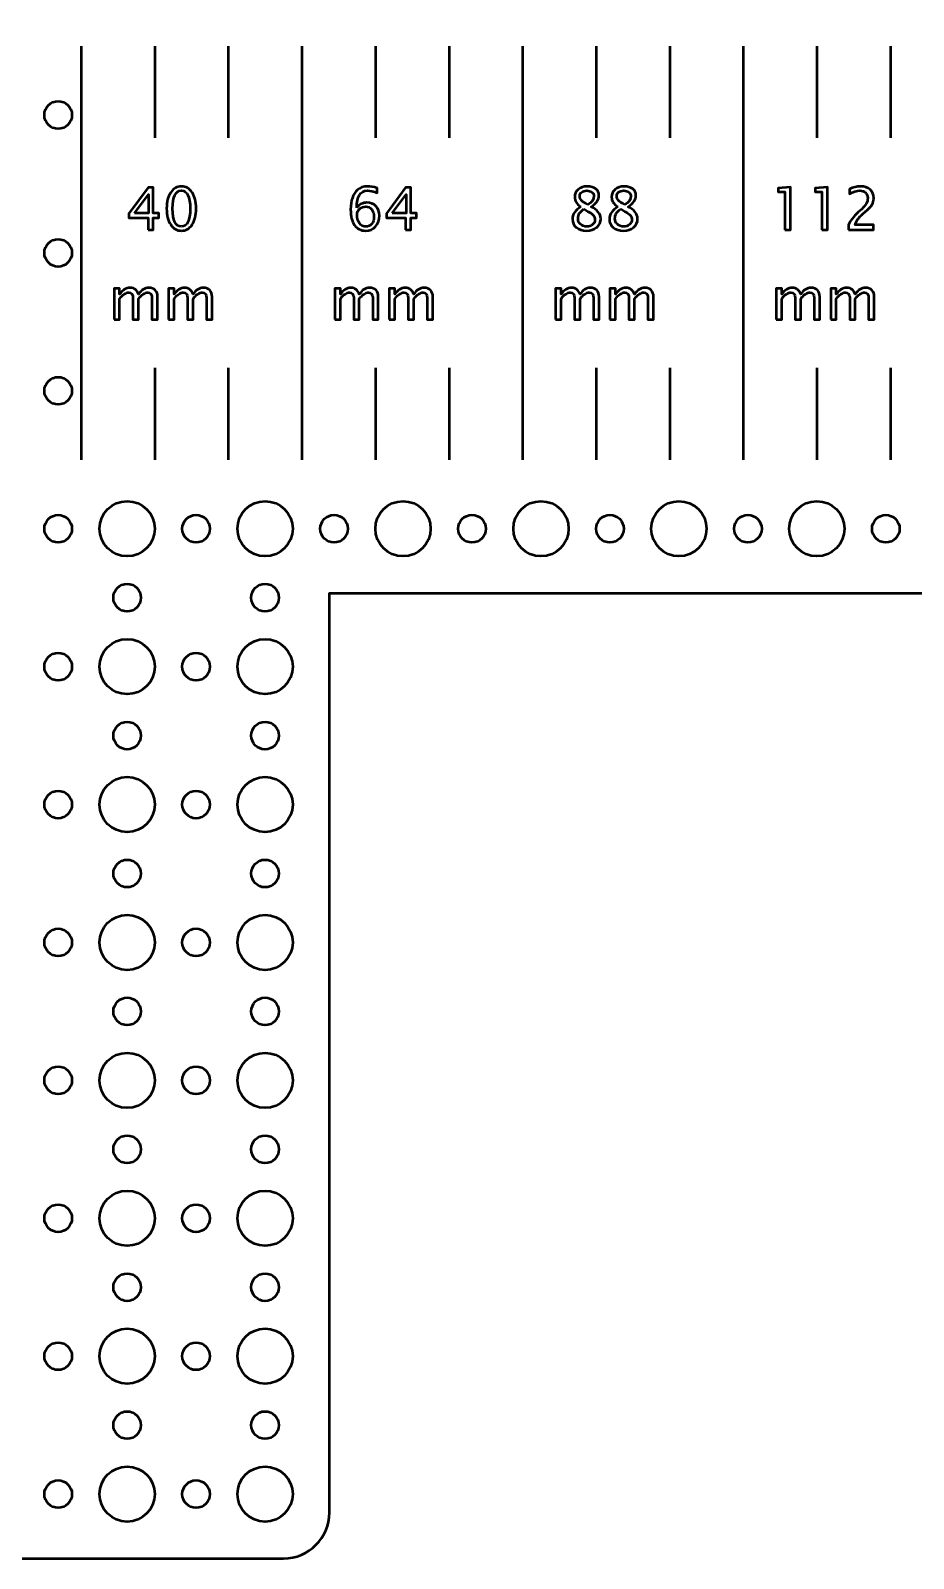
# Model space of a CAD drawing. Header units: centimetres. Extents: x -19.4 to 19.4, y -14.9 to 14.9.
# Drawn here: x -9.3 to 0.3, y -14.95 to 1.67 of the extents above; entities that cross this region are included whole.
import ezdxf

# ---------------------------------------------------------------- set-up
doc = ezdxf.new("R2010")
doc.units = ezdxf.units.CM
doc.header["$MEASUREMENT"] = 0
doc.layers.add('Layer 1', color=7, linetype='Continuous')

msp = doc.modelspace()

# ---------------------------------------------------------------- linework, layer by layer
at = {"layer": 'Layer 1', "lineweight": 53}
for centre, major_axis in [((-9, 0.75), (0, 0.15)), ((-9, -0.75), (0, 0.15)), ((-9, -2.25), (0, 0.15)), ((-8.24999, -3.75001), (0, 0.30001)), ((-6.74999, -3.75001), (0, 0.30001)), ((-5.24999, -3.75001), (0, 0.30001)), ((-3.74999, -3.75001), (0, 0.30001)), ((-2.24999, -3.75001), (0, 0.30001)), ((-0.74999, -3.75001), (0, 0.30001)), ((-9, -3.75), (0, 0.15)), ((-7.5, -3.75), (0, 0.15)), ((-6, -3.75), (0, 0.15)), ((-4.5, -3.75), (0, 0.15)), ((-3, -3.75), (0, 0.15)), ((-1.5, -3.75), (0, 0.15)), ((0, -3.75), (0, 0.15)), ((-8.25, -4.5), (0, 0.15)), ((-6.75, -4.5), (0, 0.15)), ((-8.24999, -5.25001), (0, 0.30001)), ((-6.74999, -5.25001), (0, 0.30001)), ((-9, -5.25), (0, 0.15)), ((-7.5, -5.25), (0, 0.15)), ((-8.25, -6), (0, 0.15)), ((-6.75, -6), (0, 0.15)), ((-8.24999, -6.75001), (0, 0.30001)), ((-6.74999, -6.75001), (0, 0.30001)), ((-9, -6.75), (0, 0.15)), ((-7.5, -6.75), (0, 0.15)), ((-8.25, -7.5), (0, 0.15)), ((-6.75, -7.5), (0, 0.15)), ((-8.24999, -8.25001), (0, 0.30001)), ((-6.74999, -8.25001), (0, 0.30001)), ((-9, -8.25), (0, 0.15)), ((-7.5, -8.25), (0, 0.15)), ((-8.25, -9), (0, 0.15)), ((-6.75, -9), (0, 0.15)), ((-8.24999, -9.75001), (0, 0.30001)), ((-6.74999, -9.75001), (0, 0.30001)), ((-9, -9.75), (0, 0.15)), ((-7.5, -9.75), (0, 0.15)), ((-8.25, -10.5), (0, 0.15)), ((-6.75, -10.5), (0, 0.15)), ((-8.24999, -11.25001), (0, 0.30001)), ((-6.74999, -11.25001), (0, 0.30001)), ((-9, -11.25), (0, 0.15)), ((-7.5, -11.25), (0, 0.15)), ((-8.25, -12), (0, 0.15)), ((-6.75, -12), (0, 0.15)), ((-8.24999, -12.75001), (0, 0.30001)), ((-6.74999, -12.75001), (0, 0.30001)), ((-9, -12.75), (0, 0.15)), ((-7.5, -12.75), (0, 0.15)), ((-8.25, -13.5), (0, 0.15)), ((-6.75, -13.5), (0, 0.15)), ((-8.24999, -14.25001), (0, 0.30001)), ((-6.74999, -14.25001), (0, 0.30001)), ((-9, -14.25), (0, 0.15)), ((-7.5, -14.25), (0, 0.15))]:
    msp.add_ellipse(centre, major_axis=major_axis, ratio=1, dxfattribs=at)
msp.add_open_spline([(-18.95, -14.95), (-19.22614, -14.95), (-19.45, -14.72614), (-19.45, -14.45), (-19.45, -14.45), (-19.45, -14.45), (-19.45, 14.45), (-19.45, 14.45), (-19.45, 14.45), (-19.45, 14.72614), (-19.22614, 14.95), (-18.95, 14.95), (-18.95, 14.95), (-15.20782, 14.95), (-9.72204, 14.95), (-6.55, 14.95), (-6.55, 14.95), (-6.27386, 14.95), (-6.05, 14.72614), (-6.05, 14.45), (-6.05, 14.45), (-6.05, 14.45), (-6.05, 2.95), (-6.05, 2.95), (-6.05, 2.95), (-6.05, 2.95), (18.95, 2.95), (18.95, 2.95), (18.95, 2.95), (19.22614, 2.95), (19.45, 2.72614), (19.45, 2.45), (19.45, 2.45), (19.45, 2.45), (19.45, -3.95), (19.45, -3.95), (19.45, -3.95), (19.45, -4.22614), (19.22614, -4.45), (18.95, -4.45), (18.95, -4.45), (18.95, -4.45), (-6.05, -4.45), (-6.05, -4.45), (-6.05, -4.45), (-6.05, -4.45), (-6.05, -14.45), (-6.05, -14.45), (-6.05, -14.45), (-6.05, -14.72614), (-6.27386, -14.95), (-6.55, -14.95), (-6.55, -14.95), (-11.32775, -14.95), (-14.17225, -14.95), (-18.95, -14.95)], degree=3, knots=[0, 0, 0, 0, 0.06666667, 0.06666667, 0.06666667, 0.06666667, 0.13333333, 0.13333333, 0.13333333, 0.13333333, 0.2, 0.2, 0.2, 0.2, 0.26666667, 0.26666667, 0.26666667, 0.26666667, 0.33333333, 0.33333333, 0.33333333, 0.33333333, 0.4, 0.4, 0.4, 0.4, 0.46666667, 0.46666667, 0.46666667, 0.46666667, 0.53333333, 0.53333333, 0.53333333, 0.53333333, 0.6, 0.6, 0.6, 0.6, 0.66666667, 0.66666667, 0.66666667, 0.66666667, 0.73333333, 0.73333333, 0.73333333, 0.73333333, 0.8, 0.8, 0.8, 0.8, 0.86666667, 0.86666667, 0.86666667, 0.86666667, 1, 1, 1, 1], dxfattribs=at)
at = {"layer": 'Layer 1', "color": 5, "lineweight": 53}
for points in [[(-8.75, 1.5), (-8.75, 1.5), (-8.75, -3), (-8.75, -3)], [(-7.95, 1.5), (-7.95, 1.5), (-7.95, 0.5), (-7.95, 0.5)], [(-7.15, 1.5), (-7.15, 1.5), (-7.15, 0.5), (-7.15, 0.5)], [(-6.35, 1.5), (-6.35, 1.5), (-6.35, -3), (-6.35, -3)], [(-5.55, 1.5), (-5.55, 1.5), (-5.55, 0.5), (-5.55, 0.5)], [(-4.75, 1.5), (-4.75, 1.5), (-4.75, 0.5), (-4.75, 0.5)], [(-3.95, 1.5), (-3.95, 1.5), (-3.95, -3), (-3.95, -3)], [(-3.15, 1.5), (-3.15, 1.5), (-3.15, 0.5), (-3.15, 0.5)], [(-2.35, 1.5), (-2.35, 1.5), (-2.35, 0.5), (-2.35, 0.5)], [(-1.55, 1.5), (-1.55, 1.5), (-1.55, -3), (-1.55, -3)], [(-0.75, 1.5), (-0.75, 1.5), (-0.75, 0.5), (-0.75, 0.5)], [(0.05, 1.5), (0.05, 1.5), (0.05, 0.5), (0.05, 0.5)], [(-7.95, -2), (-7.95, -2), (-7.95, -3), (-7.95, -3)], [(-7.15, -2), (-7.15, -2), (-7.15, -3), (-7.15, -3)], [(-5.55, -2), (-5.55, -2), (-5.55, -3), (-5.55, -3)], [(-4.75, -2), (-4.75, -2), (-4.75, -3), (-4.75, -3)], [(-3.15, -2), (-3.15, -2), (-3.15, -3), (-3.15, -3)], [(-2.35, -2), (-2.35, -2), (-2.35, -3), (-2.35, -3)], [(-0.75, -2), (-0.75, -2), (-0.75, -3), (-0.75, -3)], [(0.05, -2), (0.05, -2), (0.05, -3), (0.05, -3)]]:
    msp.add_open_spline(points, degree=3, dxfattribs=at)
for points, knots in [([(-8.02282, -0.49738), (-8.02282, -0.49738), (-8.02282, -0.3672), (-8.02282, -0.3672), (-8.02282, -0.3672), (-8.02282, -0.3672), (-8.22983, -0.3672), (-8.22983, -0.3672), (-8.22983, -0.3672), (-8.22983, -0.3672), (-8.22983, -0.32085), (-8.22983, -0.32085), (-8.22983, -0.32085), (-8.22983, -0.32085), (-8.02282, -0.03827), (-8.02282, -0.03827), (-8.02282, -0.03827), (-8.02282, -0.03827), (-7.96567, -0.03827), (-7.96567, -0.03827), (-7.96567, -0.03827), (-7.96567, -0.03827), (-7.96567, -0.31704), (-7.96567, -0.31704), (-7.96567, -0.31704), (-7.96567, -0.31704), (-7.90408, -0.31704), (-7.90408, -0.31704), (-7.90408, -0.31704), (-7.90408, -0.31704), (-7.90408, -0.3672), (-7.90408, -0.3672), (-7.90408, -0.3672), (-7.90408, -0.3672), (-7.96567, -0.3672), (-7.96567, -0.3672), (-7.96567, -0.3672), (-7.96567, -0.3672), (-7.96567, -0.49738), (-7.96567, -0.49738), (-7.96567, -0.49738), (-7.96567, -0.49738), (-8.02282, -0.49738), (-8.02282, -0.49738)], [0, 0, 0, 0, 0.08333333, 0.08333333, 0.08333333, 0.08333333, 0.16666667, 0.16666667, 0.16666667, 0.16666667, 0.25, 0.25, 0.25, 0.25, 0.33333333, 0.33333333, 0.33333333, 0.33333333, 0.41666667, 0.41666667, 0.41666667, 0.41666667, 0.5, 0.5, 0.5, 0.5, 0.58333333, 0.58333333, 0.58333333, 0.58333333, 0.66666667, 0.66666667, 0.66666667, 0.66666667, 0.75, 0.75, 0.75, 0.75, 0.83333333, 0.83333333, 0.83333333, 0.83333333, 1, 1, 1, 1]), ([(-8.16962, -0.31704), (-8.16962, -0.31704), (-8.01901, -0.31704), (-8.01901, -0.31704), (-8.01901, -0.31704), (-8.01901, -0.31704), (-8.01901, -0.11363), (-8.01901, -0.11363), (-8.01901, -0.11363), (-8.01901, -0.11363), (-8.16962, -0.31704), (-8.16962, -0.31704)], [0, 0, 0, 0, 0.25, 0.25, 0.25, 0.25, 0.5, 0.5, 0.5, 0.5, 1, 1, 1, 1]), ([(-7.66003, -0.50881), (-7.70818, -0.50881), (-7.74702, -0.48669), (-7.77645, -0.44256), (-7.77645, -0.44256), (-7.80597, -0.39843), (-7.82068, -0.34022), (-7.82068, -0.26783), (-7.82068, -0.26783), (-7.82068, -0.19544), (-7.80597, -0.13723), (-7.77645, -0.0931), (-7.77645, -0.0931), (-7.74702, -0.04896), (-7.70818, -0.02684), (-7.66003, -0.02684), (-7.66003, -0.02684), (-7.61166, -0.02684), (-7.57282, -0.04886), (-7.5434, -0.09288), (-7.5434, -0.09288), (-7.51409, -0.13691), (-7.49937, -0.19523), (-7.49937, -0.26783), (-7.49937, -0.26783), (-7.49937, -0.34022), (-7.51409, -0.39843), (-7.5434, -0.44256), (-7.5434, -0.44256), (-7.57282, -0.48669), (-7.61166, -0.50881), (-7.66003, -0.50881)], [0, 0, 0, 0, 0.11111111, 0.11111111, 0.11111111, 0.11111111, 0.22222222, 0.22222222, 0.22222222, 0.22222222, 0.33333333, 0.33333333, 0.33333333, 0.33333333, 0.44444444, 0.44444444, 0.44444444, 0.44444444, 0.55555556, 0.55555556, 0.55555556, 0.55555556, 0.66666667, 0.66666667, 0.66666667, 0.66666667, 0.77777778, 0.77777778, 0.77777778, 0.77777778, 1, 1, 1, 1]), ([(-7.66014, -0.46309), (-7.59653, -0.46309), (-7.56478, -0.398), (-7.56478, -0.26783), (-7.56478, -0.26783), (-7.56478, -0.13765), (-7.59653, -0.07256), (-7.66014, -0.07256), (-7.66014, -0.07256), (-7.72353, -0.07256), (-7.75528, -0.13765), (-7.75528, -0.26783), (-7.75528, -0.26783), (-7.75528, -0.398), (-7.72353, -0.46309), (-7.66014, -0.46309)], [0, 0, 0, 0, 0.2, 0.2, 0.2, 0.2, 0.4, 0.4, 0.4, 0.4, 0.6, 0.6, 0.6, 0.6, 1, 1, 1, 1]), ([(-5.753, -0.25947), (-5.72379, -0.22168), (-5.68707, -0.20274), (-5.64283, -0.20274), (-5.64283, -0.20274), (-5.60272, -0.20274), (-5.56991, -0.21597), (-5.5443, -0.24253), (-5.5443, -0.24253), (-5.51879, -0.2691), (-5.50598, -0.30318), (-5.50598, -0.34477), (-5.50598, -0.34477), (-5.50598, -0.3925), (-5.52027, -0.43176), (-5.54895, -0.46256), (-5.54895, -0.46256), (-5.57763, -0.49336), (-5.61404, -0.50881), (-5.65838, -0.50881), (-5.65838, -0.50881), (-5.70876, -0.50881), (-5.74834, -0.48838), (-5.77681, -0.44764), (-5.77681, -0.44764), (-5.80539, -0.40679), (-5.81967, -0.35027), (-5.81967, -0.2782), (-5.81967, -0.2782), (-5.81967, -0.18104), (-5.7947, -0.10982), (-5.74485, -0.06431), (-5.74485, -0.06431), (-5.71776, -0.03933), (-5.68029, -0.02684), (-5.63256, -0.02684), (-5.63256, -0.02684), (-5.60483, -0.02684), (-5.57044, -0.03256), (-5.52948, -0.04399), (-5.52948, -0.04399), (-5.52948, -0.04399), (-5.52948, -0.09733), (-5.52948, -0.09733), (-5.52948, -0.09733), (-5.57277, -0.08082), (-5.60833, -0.07256), (-5.63627, -0.07256), (-5.63627, -0.07256), (-5.71405, -0.07256), (-5.753, -0.1349), (-5.753, -0.25947)], [0, 0, 0, 0, 0.07142857, 0.07142857, 0.07142857, 0.07142857, 0.14285714, 0.14285714, 0.14285714, 0.14285714, 0.21428571, 0.21428571, 0.21428571, 0.21428571, 0.28571429, 0.28571429, 0.28571429, 0.28571429, 0.35714286, 0.35714286, 0.35714286, 0.35714286, 0.42857143, 0.42857143, 0.42857143, 0.42857143, 0.5, 0.5, 0.5, 0.5, 0.57142857, 0.57142857, 0.57142857, 0.57142857, 0.64285714, 0.64285714, 0.64285714, 0.64285714, 0.71428571, 0.71428571, 0.71428571, 0.71428571, 0.78571429, 0.78571429, 0.78571429, 0.78571429, 0.85714286, 0.85714286, 0.85714286, 0.85714286, 1, 1, 1, 1]), ([(-5.22129, -0.49738), (-5.22129, -0.49738), (-5.22129, -0.3672), (-5.22129, -0.3672), (-5.22129, -0.3672), (-5.22129, -0.3672), (-5.4283, -0.3672), (-5.4283, -0.3672), (-5.4283, -0.3672), (-5.4283, -0.3672), (-5.4283, -0.32085), (-5.4283, -0.32085), (-5.4283, -0.32085), (-5.4283, -0.32085), (-5.22129, -0.03827), (-5.22129, -0.03827), (-5.22129, -0.03827), (-5.22129, -0.03827), (-5.16414, -0.03827), (-5.16414, -0.03827), (-5.16414, -0.03827), (-5.16414, -0.03827), (-5.16414, -0.31704), (-5.16414, -0.31704), (-5.16414, -0.31704), (-5.16414, -0.31704), (-5.10255, -0.31704), (-5.10255, -0.31704), (-5.10255, -0.31704), (-5.10255, -0.31704), (-5.10255, -0.3672), (-5.10255, -0.3672), (-5.10255, -0.3672), (-5.10255, -0.3672), (-5.16414, -0.3672), (-5.16414, -0.3672), (-5.16414, -0.3672), (-5.16414, -0.3672), (-5.16414, -0.49738), (-5.16414, -0.49738), (-5.16414, -0.49738), (-5.16414, -0.49738), (-5.22129, -0.49738), (-5.22129, -0.49738)], [0, 0, 0, 0, 0.08333333, 0.08333333, 0.08333333, 0.08333333, 0.16666667, 0.16666667, 0.16666667, 0.16666667, 0.25, 0.25, 0.25, 0.25, 0.33333333, 0.33333333, 0.33333333, 0.33333333, 0.41666667, 0.41666667, 0.41666667, 0.41666667, 0.5, 0.5, 0.5, 0.5, 0.58333333, 0.58333333, 0.58333333, 0.58333333, 0.66666667, 0.66666667, 0.66666667, 0.66666667, 0.75, 0.75, 0.75, 0.75, 0.83333333, 0.83333333, 0.83333333, 0.83333333, 1, 1, 1, 1]), ([(-5.36809, -0.31704), (-5.36809, -0.31704), (-5.21748, -0.31704), (-5.21748, -0.31704), (-5.21748, -0.31704), (-5.21748, -0.31704), (-5.21748, -0.11363), (-5.21748, -0.11363), (-5.21748, -0.11363), (-5.21748, -0.11363), (-5.36809, -0.31704), (-5.36809, -0.31704)], [0, 0, 0, 0, 0.25, 0.25, 0.25, 0.25, 0.5, 0.5, 0.5, 0.5, 1, 1, 1, 1]), ([(-3.31617, -0.24751), (-3.34136, -0.22994), (-3.35893, -0.21364), (-3.36877, -0.19851), (-3.36877, -0.19851), (-3.37861, -0.18348), (-3.38348, -0.16527), (-3.38348, -0.144), (-3.38348, -0.144), (-3.38348, -0.10929), (-3.37078, -0.08103), (-3.34549, -0.05934), (-3.34549, -0.05934), (-3.32009, -0.03764), (-3.28696, -0.02684), (-3.24611, -0.02684), (-3.24611, -0.02684), (-3.20843, -0.02684), (-3.17785, -0.03605), (-3.15446, -0.05447), (-3.15446, -0.05447), (-3.13107, -0.07278), (-3.11932, -0.09669), (-3.11932, -0.12601), (-3.11932, -0.12601), (-3.11932, -0.17046), (-3.14779, -0.21099), (-3.20462, -0.24751), (-3.20462, -0.24751), (-3.13551, -0.28137), (-3.1009, -0.32508), (-3.1009, -0.37863), (-3.1009, -0.37863), (-3.1009, -0.41684), (-3.1154, -0.44806), (-3.1443, -0.4724), (-3.1443, -0.4724), (-3.17319, -0.49664), (-3.21034, -0.50881), (-3.25584, -0.50881), (-3.25584, -0.50881), (-3.30125, -0.50881), (-3.33787, -0.49738), (-3.36581, -0.47452), (-3.36581, -0.47452), (-3.39364, -0.45177), (-3.40761, -0.42171), (-3.40761, -0.38456), (-3.40761, -0.38456), (-3.40761, -0.32953), (-3.37713, -0.28391), (-3.31617, -0.24751)], [0, 0, 0, 0, 0.07142857, 0.07142857, 0.07142857, 0.07142857, 0.14285714, 0.14285714, 0.14285714, 0.14285714, 0.21428571, 0.21428571, 0.21428571, 0.21428571, 0.28571429, 0.28571429, 0.28571429, 0.28571429, 0.35714286, 0.35714286, 0.35714286, 0.35714286, 0.42857143, 0.42857143, 0.42857143, 0.42857143, 0.5, 0.5, 0.5, 0.5, 0.57142857, 0.57142857, 0.57142857, 0.57142857, 0.64285714, 0.64285714, 0.64285714, 0.64285714, 0.71428571, 0.71428571, 0.71428571, 0.71428571, 0.78571429, 0.78571429, 0.78571429, 0.78571429, 0.85714286, 0.85714286, 0.85714286, 0.85714286, 1, 1, 1, 1]), ([(-3.2387, -0.22835), (-3.19594, -0.20009), (-3.17456, -0.16877), (-3.17456, -0.13416), (-3.17456, -0.13416), (-3.17456, -0.11564), (-3.18176, -0.10082), (-3.19605, -0.0895), (-3.19605, -0.0895), (-3.21044, -0.07817), (-3.22917, -0.07256), (-3.25235, -0.07256), (-3.25235, -0.07256), (-3.27479, -0.07256), (-3.2931, -0.07807), (-3.30717, -0.08918), (-3.30717, -0.08918), (-3.32125, -0.10029), (-3.32823, -0.11458), (-3.32823, -0.13225), (-3.32823, -0.13225), (-3.32823, -0.1494), (-3.32188, -0.16485), (-3.30918, -0.17861), (-3.30918, -0.17861), (-3.29648, -0.19226), (-3.27299, -0.20888), (-3.2387, -0.22835)], [0, 0, 0, 0, 0.125, 0.125, 0.125, 0.125, 0.25, 0.25, 0.25, 0.25, 0.375, 0.375, 0.375, 0.375, 0.5, 0.5, 0.5, 0.5, 0.625, 0.625, 0.625, 0.625, 0.75, 0.75, 0.75, 0.75, 1, 1, 1, 1]), ([(-2.91464, -0.24751), (-2.93983, -0.22994), (-2.9574, -0.21364), (-2.96724, -0.19851), (-2.96724, -0.19851), (-2.97708, -0.18348), (-2.98195, -0.16527), (-2.98195, -0.144), (-2.98195, -0.144), (-2.98195, -0.10929), (-2.96925, -0.08103), (-2.94396, -0.05934), (-2.94396, -0.05934), (-2.91856, -0.03764), (-2.88543, -0.02684), (-2.84458, -0.02684), (-2.84458, -0.02684), (-2.8069, -0.02684), (-2.77632, -0.03605), (-2.75293, -0.05447), (-2.75293, -0.05447), (-2.72954, -0.07278), (-2.71779, -0.09669), (-2.71779, -0.12601), (-2.71779, -0.12601), (-2.71779, -0.17046), (-2.74626, -0.21099), (-2.80309, -0.24751), (-2.80309, -0.24751), (-2.73398, -0.28137), (-2.69937, -0.32508), (-2.69937, -0.37863), (-2.69937, -0.37863), (-2.69937, -0.41684), (-2.71387, -0.44806), (-2.74277, -0.4724), (-2.74277, -0.4724), (-2.77166, -0.49664), (-2.80881, -0.50881), (-2.85431, -0.50881), (-2.85431, -0.50881), (-2.89972, -0.50881), (-2.93634, -0.49738), (-2.96428, -0.47452), (-2.96428, -0.47452), (-2.99211, -0.45177), (-3.00608, -0.42171), (-3.00608, -0.38456), (-3.00608, -0.38456), (-3.00608, -0.32953), (-2.9756, -0.28391), (-2.91464, -0.24751)], [0, 0, 0, 0, 0.07142857, 0.07142857, 0.07142857, 0.07142857, 0.14285714, 0.14285714, 0.14285714, 0.14285714, 0.21428571, 0.21428571, 0.21428571, 0.21428571, 0.28571429, 0.28571429, 0.28571429, 0.28571429, 0.35714286, 0.35714286, 0.35714286, 0.35714286, 0.42857143, 0.42857143, 0.42857143, 0.42857143, 0.5, 0.5, 0.5, 0.5, 0.57142857, 0.57142857, 0.57142857, 0.57142857, 0.64285714, 0.64285714, 0.64285714, 0.64285714, 0.71428571, 0.71428571, 0.71428571, 0.71428571, 0.78571429, 0.78571429, 0.78571429, 0.78571429, 0.85714286, 0.85714286, 0.85714286, 0.85714286, 1, 1, 1, 1]), ([(-2.83717, -0.22835), (-2.79441, -0.20009), (-2.77303, -0.16877), (-2.77303, -0.13416), (-2.77303, -0.13416), (-2.77303, -0.11564), (-2.78023, -0.10082), (-2.79452, -0.0895), (-2.79452, -0.0895), (-2.80891, -0.07817), (-2.82764, -0.07256), (-2.85082, -0.07256), (-2.85082, -0.07256), (-2.87326, -0.07256), (-2.89157, -0.07807), (-2.90564, -0.08918), (-2.90564, -0.08918), (-2.91972, -0.10029), (-2.9267, -0.11458), (-2.9267, -0.13225), (-2.9267, -0.13225), (-2.9267, -0.1494), (-2.92035, -0.16485), (-2.90765, -0.17861), (-2.90765, -0.17861), (-2.89495, -0.19226), (-2.87146, -0.20888), (-2.83717, -0.22835)], [0, 0, 0, 0, 0.125, 0.125, 0.125, 0.125, 0.25, 0.25, 0.25, 0.25, 0.375, 0.375, 0.375, 0.375, 0.5, 0.5, 0.5, 0.5, 0.625, 0.625, 0.625, 0.625, 0.75, 0.75, 0.75, 0.75, 1, 1, 1, 1]), ([(-1.09662, -0.49738), (-1.09662, -0.49738), (-1.09662, -0.08399), (-1.09662, -0.08399), (-1.09662, -0.08399), (-1.09662, -0.08399), (-1.16964, -0.08399), (-1.16964, -0.08399), (-1.16964, -0.08399), (-1.16964, -0.08399), (-1.16964, -0.04589), (-1.16964, -0.04589), (-1.16964, -0.04589), (-1.16964, -0.04589), (-1.03566, -0.03446), (-1.03566, -0.03446), (-1.03566, -0.03446), (-1.03566, -0.03446), (-1.03566, -0.49738), (-1.03566, -0.49738), (-1.03566, -0.49738), (-1.03566, -0.49738), (-1.09662, -0.49738), (-1.09662, -0.49738)], [0, 0, 0, 0, 0.14285714, 0.14285714, 0.14285714, 0.14285714, 0.28571429, 0.28571429, 0.28571429, 0.28571429, 0.42857143, 0.42857143, 0.42857143, 0.42857143, 0.57142857, 0.57142857, 0.57142857, 0.57142857, 0.71428571, 0.71428571, 0.71428571, 0.71428571, 1, 1, 1, 1]), ([(-0.69509, -0.49738), (-0.69509, -0.49738), (-0.69509, -0.08399), (-0.69509, -0.08399), (-0.69509, -0.08399), (-0.69509, -0.08399), (-0.76811, -0.08399), (-0.76811, -0.08399), (-0.76811, -0.08399), (-0.76811, -0.08399), (-0.76811, -0.04589), (-0.76811, -0.04589), (-0.76811, -0.04589), (-0.76811, -0.04589), (-0.63413, -0.03446), (-0.63413, -0.03446), (-0.63413, -0.03446), (-0.63413, -0.03446), (-0.63413, -0.49738), (-0.63413, -0.49738), (-0.63413, -0.49738), (-0.63413, -0.49738), (-0.69509, -0.49738), (-0.69509, -0.49738)], [0, 0, 0, 0, 0.14285714, 0.14285714, 0.14285714, 0.14285714, 0.28571429, 0.28571429, 0.28571429, 0.28571429, 0.42857143, 0.42857143, 0.42857143, 0.42857143, 0.57142857, 0.57142857, 0.57142857, 0.57142857, 0.71428571, 0.71428571, 0.71428571, 0.71428571, 1, 1, 1, 1]), ([(-0.40722, -0.49738), (-0.40722, -0.49738), (-0.40722, -0.44404), (-0.40722, -0.44404), (-0.40722, -0.44404), (-0.38944, -0.40245), (-0.35357, -0.35704), (-0.29949, -0.30804), (-0.29949, -0.30804), (-0.29949, -0.30804), (-0.26456, -0.27672), (-0.26456, -0.27672), (-0.26456, -0.27672), (-0.21958, -0.23587), (-0.19704, -0.19544), (-0.19704, -0.15522), (-0.19704, -0.15522), (-0.19704, -0.1295), (-0.20477, -0.10939), (-0.22011, -0.09468), (-0.22011, -0.09468), (-0.23546, -0.07997), (-0.25673, -0.07256), (-0.28372, -0.07256), (-0.28372, -0.07256), (-0.31526, -0.07256), (-0.35261, -0.08463), (-0.39579, -0.10876), (-0.39579, -0.10876), (-0.39579, -0.10876), (-0.39579, -0.05542), (-0.39579, -0.05542), (-0.39579, -0.05542), (-0.35505, -0.03637), (-0.31451, -0.02684), (-0.27409, -0.02684), (-0.27409, -0.02684), (-0.23112, -0.02684), (-0.19662, -0.03838), (-0.17058, -0.06156), (-0.17058, -0.06156), (-0.14465, -0.08474), (-0.13163, -0.11543), (-0.13163, -0.15374), (-0.13163, -0.15374), (-0.13163, -0.18126), (-0.1382, -0.2057), (-0.15132, -0.22698), (-0.15132, -0.22698), (-0.16455, -0.24835), (-0.189, -0.27418), (-0.22487, -0.30466), (-0.22487, -0.30466), (-0.22487, -0.30466), (-0.24847, -0.32477), (-0.24847, -0.32477), (-0.24847, -0.32477), (-0.29758, -0.36636), (-0.32594, -0.40615), (-0.33356, -0.44404), (-0.33356, -0.44404), (-0.33356, -0.44404), (-0.13354, -0.44404), (-0.13354, -0.44404), (-0.13354, -0.44404), (-0.13354, -0.44404), (-0.13354, -0.49738), (-0.13354, -0.49738), (-0.13354, -0.49738), (-0.13354, -0.49738), (-0.40722, -0.49738), (-0.40722, -0.49738)], [0, 0, 0, 0, 0.05263158, 0.05263158, 0.05263158, 0.05263158, 0.10526316, 0.10526316, 0.10526316, 0.10526316, 0.15789474, 0.15789474, 0.15789474, 0.15789474, 0.21052632, 0.21052632, 0.21052632, 0.21052632, 0.26315789, 0.26315789, 0.26315789, 0.26315789, 0.31578947, 0.31578947, 0.31578947, 0.31578947, 0.36842105, 0.36842105, 0.36842105, 0.36842105, 0.42105263, 0.42105263, 0.42105263, 0.42105263, 0.47368421, 0.47368421, 0.47368421, 0.47368421, 0.52631579, 0.52631579, 0.52631579, 0.52631579, 0.57894737, 0.57894737, 0.57894737, 0.57894737, 0.63157895, 0.63157895, 0.63157895, 0.63157895, 0.68421053, 0.68421053, 0.68421053, 0.68421053, 0.73684211, 0.73684211, 0.73684211, 0.73684211, 0.78947368, 0.78947368, 0.78947368, 0.78947368, 0.84210526, 0.84210526, 0.84210526, 0.84210526, 0.89473684, 0.89473684, 0.89473684, 0.89473684, 1, 1, 1, 1]), ([(-5.56694, -0.35683), (-5.56694, -0.32286), (-5.57478, -0.29598), (-5.59055, -0.27619), (-5.59055, -0.27619), (-5.60631, -0.2564), (-5.6279, -0.24655), (-5.65532, -0.24655), (-5.65532, -0.24655), (-5.68146, -0.24655), (-5.70379, -0.25523), (-5.72241, -0.2727), (-5.72241, -0.2727), (-5.74115, -0.29005), (-5.75046, -0.31101), (-5.75046, -0.33545), (-5.75046, -0.33545), (-5.75046, -0.37398), (-5.74157, -0.40488), (-5.7239, -0.42816), (-5.7239, -0.42816), (-5.70612, -0.45145), (-5.68262, -0.46309), (-5.65341, -0.46309), (-5.65341, -0.46309), (-5.62685, -0.46309), (-5.60579, -0.45356), (-5.59023, -0.43451), (-5.59023, -0.43451), (-5.57467, -0.41546), (-5.56694, -0.38954), (-5.56694, -0.35683)], [0, 0, 0, 0, 0.11111111, 0.11111111, 0.11111111, 0.11111111, 0.22222222, 0.22222222, 0.22222222, 0.22222222, 0.33333333, 0.33333333, 0.33333333, 0.33333333, 0.44444444, 0.44444444, 0.44444444, 0.44444444, 0.55555556, 0.55555556, 0.55555556, 0.55555556, 0.66666667, 0.66666667, 0.66666667, 0.66666667, 0.77777778, 0.77777778, 0.77777778, 0.77777778, 1, 1, 1, 1]), ([(-3.28294, -0.27227), (-3.3077, -0.29132), (-3.32453, -0.30794), (-3.33342, -0.32212), (-3.33342, -0.32212), (-3.3422, -0.3363), (-3.34665, -0.35387), (-3.34665, -0.37504), (-3.34665, -0.37504), (-3.34665, -0.40128), (-3.33818, -0.42256), (-3.32114, -0.43875), (-3.32114, -0.43875), (-3.3041, -0.45494), (-3.28177, -0.46309), (-3.25394, -0.46309), (-3.25394, -0.46309), (-3.22716, -0.46309), (-3.20536, -0.45621), (-3.18853, -0.44235), (-3.18853, -0.44235), (-3.1716, -0.42848), (-3.16313, -0.41049), (-3.16313, -0.38837), (-3.16313, -0.38837), (-3.16313, -0.37059), (-3.16832, -0.35546), (-3.1788, -0.34318), (-3.1788, -0.34318), (-3.18928, -0.3309), (-3.20949, -0.31588), (-3.23944, -0.2981), (-3.23944, -0.2981), (-3.23944, -0.2981), (-3.28294, -0.27227), (-3.28294, -0.27227)], [0, 0, 0, 0, 0.1, 0.1, 0.1, 0.1, 0.2, 0.2, 0.2, 0.2, 0.3, 0.3, 0.3, 0.3, 0.4, 0.4, 0.4, 0.4, 0.5, 0.5, 0.5, 0.5, 0.6, 0.6, 0.6, 0.6, 0.7, 0.7, 0.7, 0.7, 0.8, 0.8, 0.8, 0.8, 1, 1, 1, 1]), ([(-2.88141, -0.27227), (-2.90617, -0.29132), (-2.923, -0.30794), (-2.93189, -0.32212), (-2.93189, -0.32212), (-2.94067, -0.3363), (-2.94512, -0.35387), (-2.94512, -0.37504), (-2.94512, -0.37504), (-2.94512, -0.40128), (-2.93665, -0.42256), (-2.91961, -0.43875), (-2.91961, -0.43875), (-2.90257, -0.45494), (-2.88024, -0.46309), (-2.85241, -0.46309), (-2.85241, -0.46309), (-2.82563, -0.46309), (-2.80383, -0.45621), (-2.787, -0.44235), (-2.787, -0.44235), (-2.77007, -0.42848), (-2.7616, -0.41049), (-2.7616, -0.38837), (-2.7616, -0.38837), (-2.7616, -0.37059), (-2.76679, -0.35546), (-2.77727, -0.34318), (-2.77727, -0.34318), (-2.78775, -0.3309), (-2.80796, -0.31588), (-2.83791, -0.2981), (-2.83791, -0.2981), (-2.83791, -0.2981), (-2.88141, -0.27227), (-2.88141, -0.27227)], [0, 0, 0, 0, 0.1, 0.1, 0.1, 0.1, 0.2, 0.2, 0.2, 0.2, 0.3, 0.3, 0.3, 0.3, 0.4, 0.4, 0.4, 0.4, 0.5, 0.5, 0.5, 0.5, 0.6, 0.6, 0.6, 0.6, 0.7, 0.7, 0.7, 0.7, 0.8, 0.8, 0.8, 0.8, 1, 1, 1, 1]), ([(-8.39261, -1.47316), (-8.39261, -1.47316), (-8.39261, -1.13661), (-8.39261, -1.13661), (-8.39261, -1.13661), (-8.39261, -1.13661), (-8.33165, -1.13661), (-8.33165, -1.13661), (-8.33165, -1.13661), (-8.33165, -1.13661), (-8.33165, -1.20022), (-8.33165, -1.20022), (-8.33165, -1.20022), (-8.30191, -1.15312), (-8.26381, -1.12962), (-8.21714, -1.12962), (-8.21714, -1.12962), (-8.17216, -1.12962), (-8.14157, -1.15312), (-8.12527, -1.20022), (-8.12527, -1.20022), (-8.09638, -1.1527), (-8.05871, -1.12899), (-8.01246, -1.12899), (-8.01246, -1.12899), (-7.98293, -1.12899), (-7.95996, -1.13767), (-7.94356, -1.15513), (-7.94356, -1.15513), (-7.92715, -1.17259), (-7.9189, -1.19704), (-7.9189, -1.22847), (-7.9189, -1.22847), (-7.9189, -1.22847), (-7.9189, -1.47316), (-7.9189, -1.47316), (-7.9189, -1.47316), (-7.9189, -1.47316), (-7.97986, -1.47316), (-7.97986, -1.47316), (-7.97986, -1.47316), (-7.97986, -1.47316), (-7.97986, -1.23853), (-7.97986, -1.23853), (-7.97986, -1.23853), (-7.97986, -1.20022), (-7.9951, -1.18106), (-8.02558, -1.18106), (-8.02558, -1.18106), (-8.05722, -1.18106), (-8.09046, -1.20339), (-8.12527, -1.24816), (-8.12527, -1.24816), (-8.12527, -1.24816), (-8.12527, -1.47316), (-8.12527, -1.47316), (-8.12527, -1.47316), (-8.12527, -1.47316), (-8.18623, -1.47316), (-8.18623, -1.47316), (-8.18623, -1.47316), (-8.18623, -1.47316), (-8.18623, -1.23832), (-8.18623, -1.23832), (-8.18623, -1.23832), (-8.18623, -1.19969), (-8.20169, -1.18042), (-8.2327, -1.18042), (-8.2327, -1.18042), (-8.26349, -1.18042), (-8.29651, -1.20286), (-8.33165, -1.24784), (-8.33165, -1.24784), (-8.33165, -1.24784), (-8.33165, -1.47316), (-8.33165, -1.47316), (-8.33165, -1.47316), (-8.33165, -1.47316), (-8.39261, -1.47316), (-8.39261, -1.47316)], [0, 0, 0, 0, 0.04761905, 0.04761905, 0.04761905, 0.04761905, 0.0952381, 0.0952381, 0.0952381, 0.0952381, 0.14285714, 0.14285714, 0.14285714, 0.14285714, 0.19047619, 0.19047619, 0.19047619, 0.19047619, 0.23809524, 0.23809524, 0.23809524, 0.23809524, 0.28571429, 0.28571429, 0.28571429, 0.28571429, 0.33333333, 0.33333333, 0.33333333, 0.33333333, 0.38095238, 0.38095238, 0.38095238, 0.38095238, 0.42857143, 0.42857143, 0.42857143, 0.42857143, 0.47619048, 0.47619048, 0.47619048, 0.47619048, 0.52380952, 0.52380952, 0.52380952, 0.52380952, 0.57142857, 0.57142857, 0.57142857, 0.57142857, 0.61904762, 0.61904762, 0.61904762, 0.61904762, 0.66666667, 0.66666667, 0.66666667, 0.66666667, 0.71428571, 0.71428571, 0.71428571, 0.71428571, 0.76190476, 0.76190476, 0.76190476, 0.76190476, 0.80952381, 0.80952381, 0.80952381, 0.80952381, 0.85714286, 0.85714286, 0.85714286, 0.85714286, 0.9047619, 0.9047619, 0.9047619, 0.9047619, 1, 1, 1, 1]), ([(-7.79973, -1.47316), (-7.79973, -1.47316), (-7.79973, -1.13661), (-7.79973, -1.13661), (-7.79973, -1.13661), (-7.79973, -1.13661), (-7.73877, -1.13661), (-7.73877, -1.13661), (-7.73877, -1.13661), (-7.73877, -1.13661), (-7.73877, -1.20022), (-7.73877, -1.20022), (-7.73877, -1.20022), (-7.70903, -1.15312), (-7.67093, -1.12962), (-7.62426, -1.12962), (-7.62426, -1.12962), (-7.57928, -1.12962), (-7.54869, -1.15312), (-7.53239, -1.20022), (-7.53239, -1.20022), (-7.5035, -1.1527), (-7.46583, -1.12899), (-7.41958, -1.12899), (-7.41958, -1.12899), (-7.39005, -1.12899), (-7.36708, -1.13767), (-7.35068, -1.15513), (-7.35068, -1.15513), (-7.33427, -1.17259), (-7.32602, -1.19704), (-7.32602, -1.22847), (-7.32602, -1.22847), (-7.32602, -1.22847), (-7.32602, -1.47316), (-7.32602, -1.47316), (-7.32602, -1.47316), (-7.32602, -1.47316), (-7.38698, -1.47316), (-7.38698, -1.47316), (-7.38698, -1.47316), (-7.38698, -1.47316), (-7.38698, -1.23853), (-7.38698, -1.23853), (-7.38698, -1.23853), (-7.38698, -1.20022), (-7.40222, -1.18106), (-7.4327, -1.18106), (-7.4327, -1.18106), (-7.46434, -1.18106), (-7.49758, -1.20339), (-7.53239, -1.24816), (-7.53239, -1.24816), (-7.53239, -1.24816), (-7.53239, -1.47316), (-7.53239, -1.47316), (-7.53239, -1.47316), (-7.53239, -1.47316), (-7.59335, -1.47316), (-7.59335, -1.47316), (-7.59335, -1.47316), (-7.59335, -1.47316), (-7.59335, -1.23832), (-7.59335, -1.23832), (-7.59335, -1.23832), (-7.59335, -1.19969), (-7.60881, -1.18042), (-7.63982, -1.18042), (-7.63982, -1.18042), (-7.67061, -1.18042), (-7.70363, -1.20286), (-7.73877, -1.24784), (-7.73877, -1.24784), (-7.73877, -1.24784), (-7.73877, -1.47316), (-7.73877, -1.47316), (-7.73877, -1.47316), (-7.73877, -1.47316), (-7.79973, -1.47316), (-7.79973, -1.47316)], [0, 0, 0, 0, 0.04761905, 0.04761905, 0.04761905, 0.04761905, 0.0952381, 0.0952381, 0.0952381, 0.0952381, 0.14285714, 0.14285714, 0.14285714, 0.14285714, 0.19047619, 0.19047619, 0.19047619, 0.19047619, 0.23809524, 0.23809524, 0.23809524, 0.23809524, 0.28571429, 0.28571429, 0.28571429, 0.28571429, 0.33333333, 0.33333333, 0.33333333, 0.33333333, 0.38095238, 0.38095238, 0.38095238, 0.38095238, 0.42857143, 0.42857143, 0.42857143, 0.42857143, 0.47619048, 0.47619048, 0.47619048, 0.47619048, 0.52380952, 0.52380952, 0.52380952, 0.52380952, 0.57142857, 0.57142857, 0.57142857, 0.57142857, 0.61904762, 0.61904762, 0.61904762, 0.61904762, 0.66666667, 0.66666667, 0.66666667, 0.66666667, 0.71428571, 0.71428571, 0.71428571, 0.71428571, 0.76190476, 0.76190476, 0.76190476, 0.76190476, 0.80952381, 0.80952381, 0.80952381, 0.80952381, 0.85714286, 0.85714286, 0.85714286, 0.85714286, 0.9047619, 0.9047619, 0.9047619, 0.9047619, 1, 1, 1, 1]), ([(-5.99261, -1.47316), (-5.99261, -1.47316), (-5.99261, -1.13661), (-5.99261, -1.13661), (-5.99261, -1.13661), (-5.99261, -1.13661), (-5.93165, -1.13661), (-5.93165, -1.13661), (-5.93165, -1.13661), (-5.93165, -1.13661), (-5.93165, -1.20022), (-5.93165, -1.20022), (-5.93165, -1.20022), (-5.90191, -1.15312), (-5.86381, -1.12962), (-5.81714, -1.12962), (-5.81714, -1.12962), (-5.77216, -1.12962), (-5.74157, -1.15312), (-5.72527, -1.20022), (-5.72527, -1.20022), (-5.69638, -1.1527), (-5.65871, -1.12899), (-5.61246, -1.12899), (-5.61246, -1.12899), (-5.58293, -1.12899), (-5.55996, -1.13767), (-5.54356, -1.15513), (-5.54356, -1.15513), (-5.52715, -1.17259), (-5.5189, -1.19704), (-5.5189, -1.22847), (-5.5189, -1.22847), (-5.5189, -1.22847), (-5.5189, -1.47316), (-5.5189, -1.47316), (-5.5189, -1.47316), (-5.5189, -1.47316), (-5.57986, -1.47316), (-5.57986, -1.47316), (-5.57986, -1.47316), (-5.57986, -1.47316), (-5.57986, -1.23853), (-5.57986, -1.23853), (-5.57986, -1.23853), (-5.57986, -1.20022), (-5.5951, -1.18106), (-5.62558, -1.18106), (-5.62558, -1.18106), (-5.65722, -1.18106), (-5.69046, -1.20339), (-5.72527, -1.24816), (-5.72527, -1.24816), (-5.72527, -1.24816), (-5.72527, -1.47316), (-5.72527, -1.47316), (-5.72527, -1.47316), (-5.72527, -1.47316), (-5.78623, -1.47316), (-5.78623, -1.47316), (-5.78623, -1.47316), (-5.78623, -1.47316), (-5.78623, -1.23832), (-5.78623, -1.23832), (-5.78623, -1.23832), (-5.78623, -1.19969), (-5.80169, -1.18042), (-5.8327, -1.18042), (-5.8327, -1.18042), (-5.86349, -1.18042), (-5.89651, -1.20286), (-5.93165, -1.24784), (-5.93165, -1.24784), (-5.93165, -1.24784), (-5.93165, -1.47316), (-5.93165, -1.47316), (-5.93165, -1.47316), (-5.93165, -1.47316), (-5.99261, -1.47316), (-5.99261, -1.47316)], [0, 0, 0, 0, 0.04761905, 0.04761905, 0.04761905, 0.04761905, 0.0952381, 0.0952381, 0.0952381, 0.0952381, 0.14285714, 0.14285714, 0.14285714, 0.14285714, 0.19047619, 0.19047619, 0.19047619, 0.19047619, 0.23809524, 0.23809524, 0.23809524, 0.23809524, 0.28571429, 0.28571429, 0.28571429, 0.28571429, 0.33333333, 0.33333333, 0.33333333, 0.33333333, 0.38095238, 0.38095238, 0.38095238, 0.38095238, 0.42857143, 0.42857143, 0.42857143, 0.42857143, 0.47619048, 0.47619048, 0.47619048, 0.47619048, 0.52380952, 0.52380952, 0.52380952, 0.52380952, 0.57142857, 0.57142857, 0.57142857, 0.57142857, 0.61904762, 0.61904762, 0.61904762, 0.61904762, 0.66666667, 0.66666667, 0.66666667, 0.66666667, 0.71428571, 0.71428571, 0.71428571, 0.71428571, 0.76190476, 0.76190476, 0.76190476, 0.76190476, 0.80952381, 0.80952381, 0.80952381, 0.80952381, 0.85714286, 0.85714286, 0.85714286, 0.85714286, 0.9047619, 0.9047619, 0.9047619, 0.9047619, 1, 1, 1, 1]), ([(-5.39973, -1.47316), (-5.39973, -1.47316), (-5.39973, -1.13661), (-5.39973, -1.13661), (-5.39973, -1.13661), (-5.39973, -1.13661), (-5.33877, -1.13661), (-5.33877, -1.13661), (-5.33877, -1.13661), (-5.33877, -1.13661), (-5.33877, -1.20022), (-5.33877, -1.20022), (-5.33877, -1.20022), (-5.30903, -1.15312), (-5.27093, -1.12962), (-5.22426, -1.12962), (-5.22426, -1.12962), (-5.17928, -1.12962), (-5.14869, -1.15312), (-5.13239, -1.20022), (-5.13239, -1.20022), (-5.1035, -1.1527), (-5.06583, -1.12899), (-5.01958, -1.12899), (-5.01958, -1.12899), (-4.99005, -1.12899), (-4.96708, -1.13767), (-4.95068, -1.15513), (-4.95068, -1.15513), (-4.93427, -1.17259), (-4.92602, -1.19704), (-4.92602, -1.22847), (-4.92602, -1.22847), (-4.92602, -1.22847), (-4.92602, -1.47316), (-4.92602, -1.47316), (-4.92602, -1.47316), (-4.92602, -1.47316), (-4.98698, -1.47316), (-4.98698, -1.47316), (-4.98698, -1.47316), (-4.98698, -1.47316), (-4.98698, -1.23853), (-4.98698, -1.23853), (-4.98698, -1.23853), (-4.98698, -1.20022), (-5.00222, -1.18106), (-5.0327, -1.18106), (-5.0327, -1.18106), (-5.06434, -1.18106), (-5.09758, -1.20339), (-5.13239, -1.24816), (-5.13239, -1.24816), (-5.13239, -1.24816), (-5.13239, -1.47316), (-5.13239, -1.47316), (-5.13239, -1.47316), (-5.13239, -1.47316), (-5.19335, -1.47316), (-5.19335, -1.47316), (-5.19335, -1.47316), (-5.19335, -1.47316), (-5.19335, -1.23832), (-5.19335, -1.23832), (-5.19335, -1.23832), (-5.19335, -1.19969), (-5.20881, -1.18042), (-5.23982, -1.18042), (-5.23982, -1.18042), (-5.27061, -1.18042), (-5.30363, -1.20286), (-5.33877, -1.24784), (-5.33877, -1.24784), (-5.33877, -1.24784), (-5.33877, -1.47316), (-5.33877, -1.47316), (-5.33877, -1.47316), (-5.33877, -1.47316), (-5.39973, -1.47316), (-5.39973, -1.47316)], [0, 0, 0, 0, 0.04761905, 0.04761905, 0.04761905, 0.04761905, 0.0952381, 0.0952381, 0.0952381, 0.0952381, 0.14285714, 0.14285714, 0.14285714, 0.14285714, 0.19047619, 0.19047619, 0.19047619, 0.19047619, 0.23809524, 0.23809524, 0.23809524, 0.23809524, 0.28571429, 0.28571429, 0.28571429, 0.28571429, 0.33333333, 0.33333333, 0.33333333, 0.33333333, 0.38095238, 0.38095238, 0.38095238, 0.38095238, 0.42857143, 0.42857143, 0.42857143, 0.42857143, 0.47619048, 0.47619048, 0.47619048, 0.47619048, 0.52380952, 0.52380952, 0.52380952, 0.52380952, 0.57142857, 0.57142857, 0.57142857, 0.57142857, 0.61904762, 0.61904762, 0.61904762, 0.61904762, 0.66666667, 0.66666667, 0.66666667, 0.66666667, 0.71428571, 0.71428571, 0.71428571, 0.71428571, 0.76190476, 0.76190476, 0.76190476, 0.76190476, 0.80952381, 0.80952381, 0.80952381, 0.80952381, 0.85714286, 0.85714286, 0.85714286, 0.85714286, 0.9047619, 0.9047619, 0.9047619, 0.9047619, 1, 1, 1, 1]), ([(-3.59261, -1.47316), (-3.59261, -1.47316), (-3.59261, -1.13661), (-3.59261, -1.13661), (-3.59261, -1.13661), (-3.59261, -1.13661), (-3.53165, -1.13661), (-3.53165, -1.13661), (-3.53165, -1.13661), (-3.53165, -1.13661), (-3.53165, -1.20022), (-3.53165, -1.20022), (-3.53165, -1.20022), (-3.50191, -1.15312), (-3.46381, -1.12962), (-3.41714, -1.12962), (-3.41714, -1.12962), (-3.37216, -1.12962), (-3.34157, -1.15312), (-3.32527, -1.20022), (-3.32527, -1.20022), (-3.29638, -1.1527), (-3.25871, -1.12899), (-3.21246, -1.12899), (-3.21246, -1.12899), (-3.18293, -1.12899), (-3.15996, -1.13767), (-3.14356, -1.15513), (-3.14356, -1.15513), (-3.12715, -1.17259), (-3.1189, -1.19704), (-3.1189, -1.22847), (-3.1189, -1.22847), (-3.1189, -1.22847), (-3.1189, -1.47316), (-3.1189, -1.47316), (-3.1189, -1.47316), (-3.1189, -1.47316), (-3.17986, -1.47316), (-3.17986, -1.47316), (-3.17986, -1.47316), (-3.17986, -1.47316), (-3.17986, -1.23853), (-3.17986, -1.23853), (-3.17986, -1.23853), (-3.17986, -1.20022), (-3.1951, -1.18106), (-3.22558, -1.18106), (-3.22558, -1.18106), (-3.25722, -1.18106), (-3.29046, -1.20339), (-3.32527, -1.24816), (-3.32527, -1.24816), (-3.32527, -1.24816), (-3.32527, -1.47316), (-3.32527, -1.47316), (-3.32527, -1.47316), (-3.32527, -1.47316), (-3.38623, -1.47316), (-3.38623, -1.47316), (-3.38623, -1.47316), (-3.38623, -1.47316), (-3.38623, -1.23832), (-3.38623, -1.23832), (-3.38623, -1.23832), (-3.38623, -1.19969), (-3.40169, -1.18042), (-3.4327, -1.18042), (-3.4327, -1.18042), (-3.46349, -1.18042), (-3.49651, -1.20286), (-3.53165, -1.24784), (-3.53165, -1.24784), (-3.53165, -1.24784), (-3.53165, -1.47316), (-3.53165, -1.47316), (-3.53165, -1.47316), (-3.53165, -1.47316), (-3.59261, -1.47316), (-3.59261, -1.47316)], [0, 0, 0, 0, 0.04761905, 0.04761905, 0.04761905, 0.04761905, 0.0952381, 0.0952381, 0.0952381, 0.0952381, 0.14285714, 0.14285714, 0.14285714, 0.14285714, 0.19047619, 0.19047619, 0.19047619, 0.19047619, 0.23809524, 0.23809524, 0.23809524, 0.23809524, 0.28571429, 0.28571429, 0.28571429, 0.28571429, 0.33333333, 0.33333333, 0.33333333, 0.33333333, 0.38095238, 0.38095238, 0.38095238, 0.38095238, 0.42857143, 0.42857143, 0.42857143, 0.42857143, 0.47619048, 0.47619048, 0.47619048, 0.47619048, 0.52380952, 0.52380952, 0.52380952, 0.52380952, 0.57142857, 0.57142857, 0.57142857, 0.57142857, 0.61904762, 0.61904762, 0.61904762, 0.61904762, 0.66666667, 0.66666667, 0.66666667, 0.66666667, 0.71428571, 0.71428571, 0.71428571, 0.71428571, 0.76190476, 0.76190476, 0.76190476, 0.76190476, 0.80952381, 0.80952381, 0.80952381, 0.80952381, 0.85714286, 0.85714286, 0.85714286, 0.85714286, 0.9047619, 0.9047619, 0.9047619, 0.9047619, 1, 1, 1, 1]), ([(-2.99973, -1.47316), (-2.99973, -1.47316), (-2.99973, -1.13661), (-2.99973, -1.13661), (-2.99973, -1.13661), (-2.99973, -1.13661), (-2.93877, -1.13661), (-2.93877, -1.13661), (-2.93877, -1.13661), (-2.93877, -1.13661), (-2.93877, -1.20022), (-2.93877, -1.20022), (-2.93877, -1.20022), (-2.90903, -1.15312), (-2.87093, -1.12962), (-2.82426, -1.12962), (-2.82426, -1.12962), (-2.77928, -1.12962), (-2.74869, -1.15312), (-2.73239, -1.20022), (-2.73239, -1.20022), (-2.7035, -1.1527), (-2.66583, -1.12899), (-2.61958, -1.12899), (-2.61958, -1.12899), (-2.59005, -1.12899), (-2.56708, -1.13767), (-2.55068, -1.15513), (-2.55068, -1.15513), (-2.53427, -1.17259), (-2.52602, -1.19704), (-2.52602, -1.22847), (-2.52602, -1.22847), (-2.52602, -1.22847), (-2.52602, -1.47316), (-2.52602, -1.47316), (-2.52602, -1.47316), (-2.52602, -1.47316), (-2.58698, -1.47316), (-2.58698, -1.47316), (-2.58698, -1.47316), (-2.58698, -1.47316), (-2.58698, -1.23853), (-2.58698, -1.23853), (-2.58698, -1.23853), (-2.58698, -1.20022), (-2.60222, -1.18106), (-2.6327, -1.18106), (-2.6327, -1.18106), (-2.66434, -1.18106), (-2.69758, -1.20339), (-2.73239, -1.24816), (-2.73239, -1.24816), (-2.73239, -1.24816), (-2.73239, -1.47316), (-2.73239, -1.47316), (-2.73239, -1.47316), (-2.73239, -1.47316), (-2.79335, -1.47316), (-2.79335, -1.47316), (-2.79335, -1.47316), (-2.79335, -1.47316), (-2.79335, -1.23832), (-2.79335, -1.23832), (-2.79335, -1.23832), (-2.79335, -1.19969), (-2.80881, -1.18042), (-2.83982, -1.18042), (-2.83982, -1.18042), (-2.87061, -1.18042), (-2.90363, -1.20286), (-2.93877, -1.24784), (-2.93877, -1.24784), (-2.93877, -1.24784), (-2.93877, -1.47316), (-2.93877, -1.47316), (-2.93877, -1.47316), (-2.93877, -1.47316), (-2.99973, -1.47316), (-2.99973, -1.47316)], [0, 0, 0, 0, 0.04761905, 0.04761905, 0.04761905, 0.04761905, 0.0952381, 0.0952381, 0.0952381, 0.0952381, 0.14285714, 0.14285714, 0.14285714, 0.14285714, 0.19047619, 0.19047619, 0.19047619, 0.19047619, 0.23809524, 0.23809524, 0.23809524, 0.23809524, 0.28571429, 0.28571429, 0.28571429, 0.28571429, 0.33333333, 0.33333333, 0.33333333, 0.33333333, 0.38095238, 0.38095238, 0.38095238, 0.38095238, 0.42857143, 0.42857143, 0.42857143, 0.42857143, 0.47619048, 0.47619048, 0.47619048, 0.47619048, 0.52380952, 0.52380952, 0.52380952, 0.52380952, 0.57142857, 0.57142857, 0.57142857, 0.57142857, 0.61904762, 0.61904762, 0.61904762, 0.61904762, 0.66666667, 0.66666667, 0.66666667, 0.66666667, 0.71428571, 0.71428571, 0.71428571, 0.71428571, 0.76190476, 0.76190476, 0.76190476, 0.76190476, 0.80952381, 0.80952381, 0.80952381, 0.80952381, 0.85714286, 0.85714286, 0.85714286, 0.85714286, 0.9047619, 0.9047619, 0.9047619, 0.9047619, 1, 1, 1, 1]), ([(-1.19261, -1.47316), (-1.19261, -1.47316), (-1.19261, -1.13661), (-1.19261, -1.13661), (-1.19261, -1.13661), (-1.19261, -1.13661), (-1.13165, -1.13661), (-1.13165, -1.13661), (-1.13165, -1.13661), (-1.13165, -1.13661), (-1.13165, -1.20022), (-1.13165, -1.20022), (-1.13165, -1.20022), (-1.10191, -1.15312), (-1.06381, -1.12962), (-1.01714, -1.12962), (-1.01714, -1.12962), (-0.97216, -1.12962), (-0.94157, -1.15312), (-0.92527, -1.20022), (-0.92527, -1.20022), (-0.89638, -1.1527), (-0.85871, -1.12899), (-0.81246, -1.12899), (-0.81246, -1.12899), (-0.78293, -1.12899), (-0.75996, -1.13767), (-0.74356, -1.15513), (-0.74356, -1.15513), (-0.72715, -1.17259), (-0.7189, -1.19704), (-0.7189, -1.22847), (-0.7189, -1.22847), (-0.7189, -1.22847), (-0.7189, -1.47316), (-0.7189, -1.47316), (-0.7189, -1.47316), (-0.7189, -1.47316), (-0.77986, -1.47316), (-0.77986, -1.47316), (-0.77986, -1.47316), (-0.77986, -1.47316), (-0.77986, -1.23853), (-0.77986, -1.23853), (-0.77986, -1.23853), (-0.77986, -1.20022), (-0.7951, -1.18106), (-0.82558, -1.18106), (-0.82558, -1.18106), (-0.85722, -1.18106), (-0.89046, -1.20339), (-0.92527, -1.24816), (-0.92527, -1.24816), (-0.92527, -1.24816), (-0.92527, -1.47316), (-0.92527, -1.47316), (-0.92527, -1.47316), (-0.92527, -1.47316), (-0.98623, -1.47316), (-0.98623, -1.47316), (-0.98623, -1.47316), (-0.98623, -1.47316), (-0.98623, -1.23832), (-0.98623, -1.23832), (-0.98623, -1.23832), (-0.98623, -1.19969), (-1.00169, -1.18042), (-1.0327, -1.18042), (-1.0327, -1.18042), (-1.06349, -1.18042), (-1.09651, -1.20286), (-1.13165, -1.24784), (-1.13165, -1.24784), (-1.13165, -1.24784), (-1.13165, -1.47316), (-1.13165, -1.47316), (-1.13165, -1.47316), (-1.13165, -1.47316), (-1.19261, -1.47316), (-1.19261, -1.47316)], [0, 0, 0, 0, 0.04761905, 0.04761905, 0.04761905, 0.04761905, 0.0952381, 0.0952381, 0.0952381, 0.0952381, 0.14285714, 0.14285714, 0.14285714, 0.14285714, 0.19047619, 0.19047619, 0.19047619, 0.19047619, 0.23809524, 0.23809524, 0.23809524, 0.23809524, 0.28571429, 0.28571429, 0.28571429, 0.28571429, 0.33333333, 0.33333333, 0.33333333, 0.33333333, 0.38095238, 0.38095238, 0.38095238, 0.38095238, 0.42857143, 0.42857143, 0.42857143, 0.42857143, 0.47619048, 0.47619048, 0.47619048, 0.47619048, 0.52380952, 0.52380952, 0.52380952, 0.52380952, 0.57142857, 0.57142857, 0.57142857, 0.57142857, 0.61904762, 0.61904762, 0.61904762, 0.61904762, 0.66666667, 0.66666667, 0.66666667, 0.66666667, 0.71428571, 0.71428571, 0.71428571, 0.71428571, 0.76190476, 0.76190476, 0.76190476, 0.76190476, 0.80952381, 0.80952381, 0.80952381, 0.80952381, 0.85714286, 0.85714286, 0.85714286, 0.85714286, 0.9047619, 0.9047619, 0.9047619, 0.9047619, 1, 1, 1, 1]), ([(-0.59973, -1.47316), (-0.59973, -1.47316), (-0.59973, -1.13661), (-0.59973, -1.13661), (-0.59973, -1.13661), (-0.59973, -1.13661), (-0.53877, -1.13661), (-0.53877, -1.13661), (-0.53877, -1.13661), (-0.53877, -1.13661), (-0.53877, -1.20022), (-0.53877, -1.20022), (-0.53877, -1.20022), (-0.50903, -1.15312), (-0.47093, -1.12962), (-0.42426, -1.12962), (-0.42426, -1.12962), (-0.37928, -1.12962), (-0.34869, -1.15312), (-0.33239, -1.20022), (-0.33239, -1.20022), (-0.3035, -1.1527), (-0.26583, -1.12899), (-0.21958, -1.12899), (-0.21958, -1.12899), (-0.19005, -1.12899), (-0.16708, -1.13767), (-0.15068, -1.15513), (-0.15068, -1.15513), (-0.13427, -1.17259), (-0.12602, -1.19704), (-0.12602, -1.22847), (-0.12602, -1.22847), (-0.12602, -1.22847), (-0.12602, -1.47316), (-0.12602, -1.47316), (-0.12602, -1.47316), (-0.12602, -1.47316), (-0.18698, -1.47316), (-0.18698, -1.47316), (-0.18698, -1.47316), (-0.18698, -1.47316), (-0.18698, -1.23853), (-0.18698, -1.23853), (-0.18698, -1.23853), (-0.18698, -1.20022), (-0.20222, -1.18106), (-0.2327, -1.18106), (-0.2327, -1.18106), (-0.26434, -1.18106), (-0.29758, -1.20339), (-0.33239, -1.24816), (-0.33239, -1.24816), (-0.33239, -1.24816), (-0.33239, -1.47316), (-0.33239, -1.47316), (-0.33239, -1.47316), (-0.33239, -1.47316), (-0.39335, -1.47316), (-0.39335, -1.47316), (-0.39335, -1.47316), (-0.39335, -1.47316), (-0.39335, -1.23832), (-0.39335, -1.23832), (-0.39335, -1.23832), (-0.39335, -1.19969), (-0.40881, -1.18042), (-0.43982, -1.18042), (-0.43982, -1.18042), (-0.47061, -1.18042), (-0.50363, -1.20286), (-0.53877, -1.24784), (-0.53877, -1.24784), (-0.53877, -1.24784), (-0.53877, -1.47316), (-0.53877, -1.47316), (-0.53877, -1.47316), (-0.53877, -1.47316), (-0.59973, -1.47316), (-0.59973, -1.47316)], [0, 0, 0, 0, 0.04761905, 0.04761905, 0.04761905, 0.04761905, 0.0952381, 0.0952381, 0.0952381, 0.0952381, 0.14285714, 0.14285714, 0.14285714, 0.14285714, 0.19047619, 0.19047619, 0.19047619, 0.19047619, 0.23809524, 0.23809524, 0.23809524, 0.23809524, 0.28571429, 0.28571429, 0.28571429, 0.28571429, 0.33333333, 0.33333333, 0.33333333, 0.33333333, 0.38095238, 0.38095238, 0.38095238, 0.38095238, 0.42857143, 0.42857143, 0.42857143, 0.42857143, 0.47619048, 0.47619048, 0.47619048, 0.47619048, 0.52380952, 0.52380952, 0.52380952, 0.52380952, 0.57142857, 0.57142857, 0.57142857, 0.57142857, 0.61904762, 0.61904762, 0.61904762, 0.61904762, 0.66666667, 0.66666667, 0.66666667, 0.66666667, 0.71428571, 0.71428571, 0.71428571, 0.71428571, 0.76190476, 0.76190476, 0.76190476, 0.76190476, 0.80952381, 0.80952381, 0.80952381, 0.80952381, 0.85714286, 0.85714286, 0.85714286, 0.85714286, 0.9047619, 0.9047619, 0.9047619, 0.9047619, 1, 1, 1, 1])]:
    msp.add_open_spline(points, degree=3, knots=knots, dxfattribs=at)

doc.saveas('drawing.dxf')
